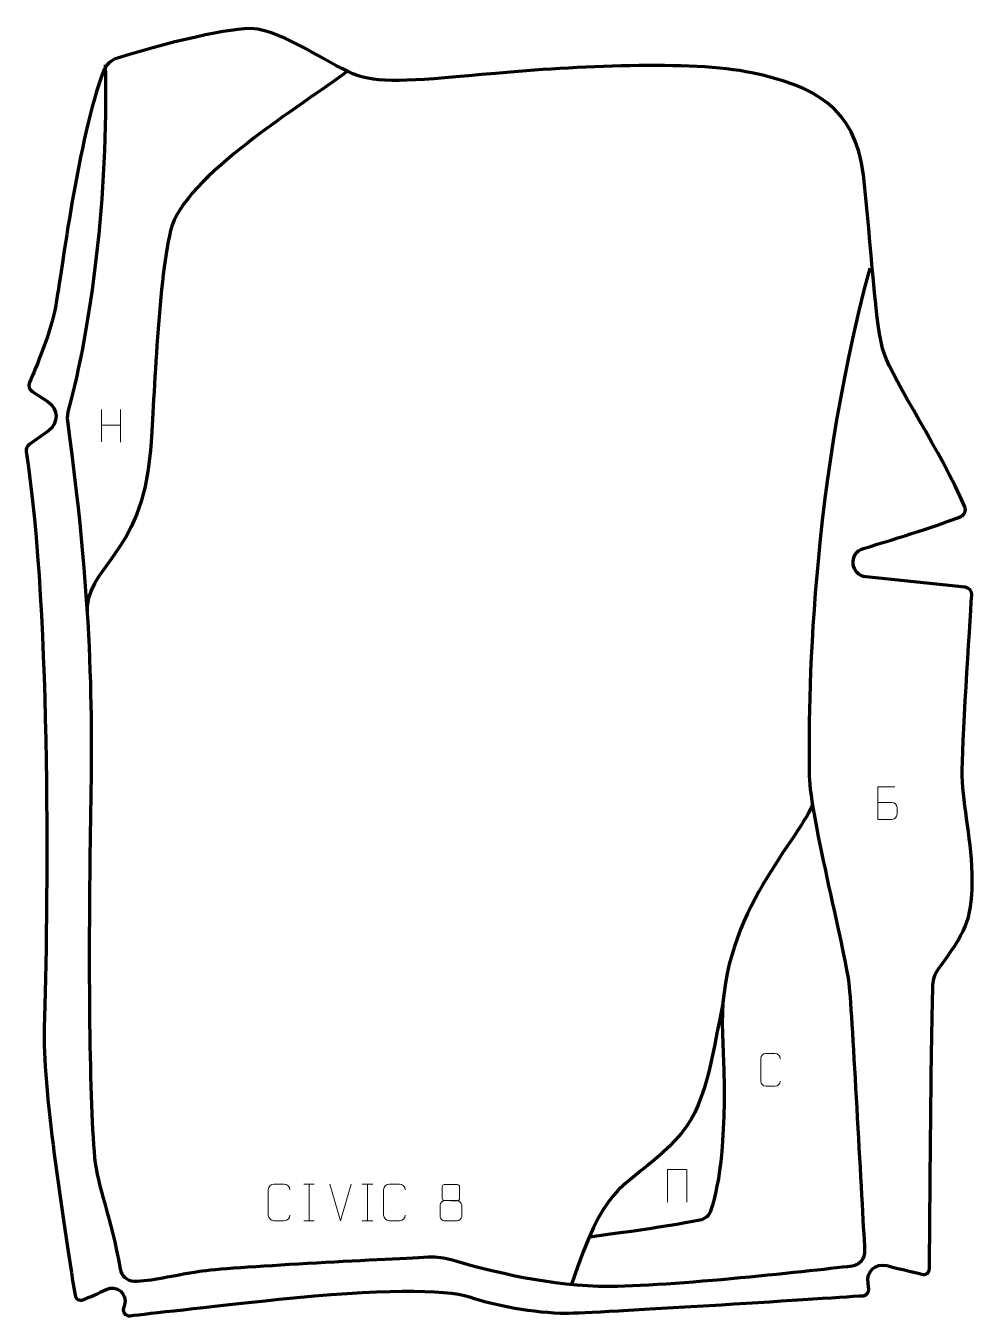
# Model space of a CAD drawing. Header units: millimetres. Extents: x -323 to 325, y -441 to 443.
import ezdxf

# ---------------------------------------------------------------- set-up
doc = ezdxf.new("R2010")
doc.units = ezdxf.units.MM
doc.header["$MEASUREMENT"] = 0
for name, color, linetype in [('layer 1', 7, 'Continuous'), ('layer 2', 7, 'Continuous'), ('layer 3', 7, 'Continuous')]:
    doc.layers.add(name, color=color, linetype=linetype)

msp = doc.modelspace()

# ---------------------------------------------------------------- linework, layer by layer
at = {"layer": 'layer 1', "color": 250, "lineweight": 9}
for points in [[(-270.9322, 179.9401), (-270.9322, 179.9401), (-270.9322, 157.7474), (-270.9322, 157.7474)], [(-257.8165, 179.9401), (-257.8165, 179.9401), (-257.8165, 157.5898), (-257.8165, 157.5898)], [(-270.9147, 169.2977), (-270.9147, 169.2977), (-257.8165, 169.2977), (-257.8165, 169.2977)], [(-132.275, -350.3949), (-132.275, -350.3949), (-125.1069, -350.3949), (-125.1069, -350.3949)], [(-128.691, -350.3949), (-128.691, -350.3949), (-128.691, -375.3484), (-128.691, -375.3484)], [(-107.2661, -375.3308), (-107.2661, -375.3308), (-114.5879, -350.3772), (-114.5879, -350.3772)], [(-99.9442, -350.3772), (-99.9442, -350.3772), (-107.266, -375.3308), (-107.266, -375.3308)], [(-92.275, -350.3949), (-92.275, -350.3949), (-85.1069, -350.3949), (-85.1069, -350.3949)], [(-88.691, -350.3949), (-88.691, -350.3949), (-88.691, -375.3484), (-88.691, -375.3484)], [(-132.275, -375.3484), (-132.275, -375.3484), (-125.1069, -375.3484), (-125.1069, -375.3484)], [(-92.275, -375.3484), (-92.275, -375.3484), (-85.1069, -375.3484), (-85.1069, -375.3484)]]:
    msp.add_open_spline(points, degree=3, dxfattribs=at)
for points, knots in [([(260.6268, -89.032), (263.8858, -89.0316), (267.1451, -89.0316), (270.4048, -89.032), (270.4048, -89.032), (272.1742, -89.0475), (273.8971, -90.6025), (273.8971, -92.4383), (273.8971, -92.4383), (273.8967, -93.4491), (273.8967, -96.1804), (273.8971, -97.1915), (273.8971, -97.1915), (273.9129, -98.8556), (272.5316, -100.6594), (270.4523, -100.6442), (270.4523, -100.6442), (267.1923, -100.6439), (263.9326, -100.6439), (260.6732, -100.6442), (260.6732, -100.6442), (260.6732, -93.1938), (260.6732, -85.7437), (260.6732, -78.2939), (260.6732, -78.2939), (262.7993, -78.2939), (270.271, -78.2939), (272.3974, -78.2939)], [0, 0, 0, 0, 0.125, 0.125, 0.125, 0.125, 0.25, 0.25, 0.25, 0.25, 0.375, 0.375, 0.375, 0.375, 0.5, 0.5, 0.5, 0.5, 0.625, 0.625, 0.625, 0.625, 0.75, 0.75, 0.75, 0.75, 1, 1, 1, 1]), ([(193.8842, -279.8901), (193.759, -281.9711), (192.2568, -283.2963), (190.3331, -283.306), (190.3331, -283.306), (188.2445, -283.3057), (186.1559, -283.3057), (184.0676, -283.306), (184.0676, -283.306), (182.3434, -283.4004), (180.577, -281.7125), (180.587, -279.9057), (180.587, -279.9057), (180.5874, -274.7375), (180.5874, -269.5698), (180.587, -264.4024), (180.587, -264.4024), (180.5908, -262.4873), (182.1553, -260.9474), (184.0832, -260.9595), (184.0832, -260.9595), (186.1662, -260.9595), (188.2497, -260.9595), (190.3331, -260.9595), (190.3331, -260.9595), (192.0766, -260.9277), (193.8603, -262.2636), (193.8842, -264.447)], [0, 0, 0, 0, 0.125, 0.125, 0.125, 0.125, 0.25, 0.25, 0.25, 0.25, 0.375, 0.375, 0.375, 0.375, 0.5, 0.5, 0.5, 0.5, 0.625, 0.625, 0.625, 0.625, 0.75, 0.75, 0.75, 0.75, 1, 1, 1, 1]), ([(116.7695, -362.7584), (116.7695, -362.7584), (116.7695, -340.4081), (116.7695, -340.4081), (116.7695, -340.4081), (116.7695, -340.4081), (129.8878, -340.4081), (129.8878, -340.4081), (129.8878, -340.4081), (129.8878, -340.4081), (129.8878, -362.7584), (129.8878, -362.7584)], [0, 0, 0, 0, 0.25, 0.25, 0.25, 0.25, 0.5, 0.5, 0.5, 0.5, 1, 1, 1, 1]), ([(-141.7873, -371.5128), (-141.9271, -373.8362), (-143.6043, -375.3158), (-145.752, -375.3266), (-145.752, -375.3266), (-148.0839, -375.3262), (-150.4158, -375.3262), (-152.7473, -375.3266), (-152.7473, -375.3266), (-154.6723, -375.432), (-156.6444, -373.5475), (-156.6332, -371.5302), (-156.6332, -371.5302), (-156.6328, -365.7601), (-156.6328, -359.9904), (-156.6332, -354.2211), (-156.6332, -354.2211), (-156.629, -352.083), (-154.8823, -350.3638), (-152.7299, -350.3773), (-152.7299, -350.3773), (-150.4042, -350.3773), (-148.0781, -350.3773), (-145.752, -350.3773), (-145.752, -350.3773), (-143.8054, -350.3418), (-141.814, -351.8333), (-141.7873, -354.2709)], [0, 0, 0, 0, 0.125, 0.125, 0.125, 0.125, 0.25, 0.25, 0.25, 0.25, 0.375, 0.375, 0.375, 0.375, 0.5, 0.5, 0.5, 0.5, 0.625, 0.625, 0.625, 0.625, 0.75, 0.75, 0.75, 0.75, 1, 1, 1, 1]), ([(-62.7873, -371.5128), (-62.9271, -373.8362), (-64.6043, -375.3158), (-66.752, -375.3266), (-66.752, -375.3266), (-69.0839, -375.3262), (-71.4158, -375.3262), (-73.7473, -375.3266), (-73.7473, -375.3266), (-75.6723, -375.432), (-77.6444, -373.5475), (-77.6332, -371.5302), (-77.6332, -371.5302), (-77.6328, -365.7601), (-77.6328, -359.9904), (-77.6332, -354.2211), (-77.6332, -354.2211), (-77.629, -352.083), (-75.8823, -350.3638), (-73.7299, -350.3773), (-73.7299, -350.3773), (-71.4042, -350.3773), (-69.0781, -350.3773), (-66.752, -350.3773), (-66.752, -350.3773), (-64.8054, -350.3418), (-62.814, -351.8333), (-62.7873, -354.2709)], [0, 0, 0, 0, 0.125, 0.125, 0.125, 0.125, 0.25, 0.25, 0.25, 0.25, 0.375, 0.375, 0.375, 0.375, 0.5, 0.5, 0.5, 0.5, 0.625, 0.625, 0.625, 0.625, 0.75, 0.75, 0.75, 0.75, 1, 1, 1, 1]), ([(-37.5752, -352.0532), (-37.5752, -354.2662), (-37.5752, -357.9485), (-37.5752, -360.1618), (-37.5752, -360.1618), (-37.5602, -360.6692), (-36.7528, -361.6006), (-36.0527, -361.5994), (-36.0527, -361.5994), (-33.0828, -361.5992), (-30.1126, -361.6841), (-27.1422, -361.6844), (-27.1422, -361.6844), (-26.3451, -361.6802), (-25.6244, -360.8899), (-25.627, -360.1692), (-25.627, -360.1692), (-25.6273, -357.9532), (-25.6273, -354.2685), (-25.627, -352.0532), (-25.627, -352.0532), (-25.6455, -351.3424), (-26.2569, -350.582), (-27.0908, -350.5894), (-27.0908, -350.5894), (-30.1079, -350.5897), (-33.1248, -350.5897), (-36.1414, -350.5894), (-36.1414, -350.5894), (-36.7678, -350.5818), (-37.5919, -351.2928), (-37.5752, -352.0532)], [0, 0, 0, 0, 0.11111111, 0.11111111, 0.11111111, 0.11111111, 0.22222222, 0.22222222, 0.22222222, 0.22222222, 0.33333333, 0.33333333, 0.33333333, 0.33333333, 0.44444444, 0.44444444, 0.44444444, 0.44444444, 0.55555556, 0.55555556, 0.55555556, 0.55555556, 0.66666667, 0.66666667, 0.66666667, 0.66666667, 0.77777778, 0.77777778, 0.77777778, 0.77777778, 1, 1, 1, 1]), ([(-39.034, -364.5714), (-39.034, -367.7422), (-39.034, -369.4443), (-39.034, -372.6157), (-39.034, -372.6157), (-39.0425, -373.8376), (-37.3446, -375.5303), (-36.092, -375.5388), (-36.092, -375.5388), (-33.1089, -375.5385), (-30.1256, -375.5385), (-27.1422, -375.5388), (-27.1422, -375.5388), (-25.8189, -375.5271), (-24.1985, -373.9055), (-24.2096, -372.6063), (-24.2096, -372.6063), (-24.2099, -369.4381), (-24.2099, -367.7393), (-24.2096, -364.5714), (-24.2096, -364.5714), (-24.2793, -363.191), (-25.8571, -361.6124), (-27.1625, -361.6185), (-27.1625, -361.6185), (-30.1391, -361.6188), (-33.1157, -361.6188), (-36.092, -361.6185), (-36.092, -361.6185), (-37.1715, -361.6121), (-39.0178, -363.191), (-39.034, -364.5714)], [0, 0, 0, 0, 0.11111111, 0.11111111, 0.11111111, 0.11111111, 0.22222222, 0.22222222, 0.22222222, 0.22222222, 0.33333333, 0.33333333, 0.33333333, 0.33333333, 0.44444444, 0.44444444, 0.44444444, 0.44444444, 0.55555556, 0.55555556, 0.55555556, 0.55555556, 0.66666667, 0.66666667, 0.66666667, 0.66666667, 0.77777778, 0.77777778, 0.77777778, 0.77777778, 1, 1, 1, 1])]:
    msp.add_open_spline(points, degree=3, knots=knots, dxfattribs=at)
at = {"layer": 'layer 2', "color": 230, "lineweight": 200}
msp.add_open_spline([(-283.5305, -429.5036), (-285.9089, -430.4642), (-288.5607, -428.9554), (-288.9629, -426.4225), (-288.9629, -426.4225), (-297.2715, -374.0685), (-311.4556, -282.2183), (-310.1108, -243.0427), (-310.1108, -243.0427), (-307.586, -169.5012), (-304.9829, 39.4954), (-322.3826, 151.1503), (-322.3826, 151.1503), (-322.675, 153.0287), (-321.876, 154.9077), (-320.3209, 156.0017), (-320.3209, 156.0017), (-320.3209, 156.0017), (-307.0519, 165.334), (-307.0519, 165.334), (-307.0519, 165.334), (-300.1195, 170.2094), (-300.2997, 180.5437), (-307.3976, 185.175), (-307.3976, 185.175), (-307.3976, 185.175), (-318.2872, 192.2799), (-318.2872, 192.2799), (-318.2872, 192.2799), (-320.3372, 193.6173), (-321.1175, 196.2409), (-320.1276, 198.4793), (-320.1276, 198.4793), (-315.9207, 207.9933), (-305.3152, 233.0921), (-302.1462, 251.1398), (-302.1462, 251.1398), (-298.3655, 272.6691), (-286.6924, 366.237), (-269.51, 411.4544), (-269.51, 411.4544), (-267.8703, 415.7692), (-264.3288, 419.0825), (-259.9183, 420.4453), (-259.9183, 420.4453), (-216.1711, 433.9606), (-175.1596, 442.538), (-163.8905, 440.2146), (-163.8905, 440.2146), (-138.7893, 435.0401), (-114.2663, 414.9677), (-94.9464, 408.3704), (-94.9464, 408.3704), (-78.6265, 402.7976), (-53.9236, 405.1859), (-0.9326, 409.9625), (-0.9326, 409.9625), (52.0585, 414.7391), (132.9402, 419.1181), (174.3768, 410.3608), (174.3768, 410.3608), (215.8137, 401.6038), (245.2974, 387.6719), (250.8756, 340.3034), (250.8756, 340.3034), (256.4537, 292.9352), (258.8441, 236.0138), (265.2192, 217.7032), (265.2192, 217.7032), (271.3332, 200.1419), (304.5691, 149.992), (320.2835, 113.2595), (320.2835, 113.2595), (321.387, 110.6799), (320.159, 107.7004), (317.5552, 106.6558), (317.5552, 106.6558), (303.5259, 101.0283), (275.7362, 92.2734), (250.9895, 84.7924), (250.9895, 84.7924), (240.5427, 81.6336), (241.9894, 66.4106), (252.8444, 65.2746), (252.8444, 65.2746), (252.8444, 65.2746), (320.5961, 58.187), (320.5961, 58.187), (320.5961, 58.187), (323.2677, 57.9076), (325.2408, 55.5697), (325.0644, 52.8897), (325.0644, 52.8897), (323.6808, 31.8419), (318.2611, -52.1228), (318.6089, -70.885), (318.6089, -70.885), (319.0072, -92.3797), (325.3822, -115.0689), (325.3822, -143.3304), (325.3822, -143.3304), (325.3822, -169.8377), (320.1244, -178.8364), (302.3776, -202.8411), (302.3776, -202.8411), (299.9568, -206.1157), (298.5919, -210.047), (298.4688, -214.117), (298.4688, -214.117), (297.1706, -256.8684), (296.3169, -380.597), (296.1391, -408.2724), (296.1391, -408.2724), (296.1214, -410.998), (293.4735, -412.7964), (290.8555, -412.0309), (290.8555, -412.0309), (284.9521, -410.304), (272.8773, -407.8466), (266.9739, -406.1201), (266.9739, -406.1201), (259.3796, -403.899), (252.6419, -410.2275), (254.0633, -418.0052), (254.0633, -418.0052), (254.2301, -418.9203), (254.3271, -420.7858), (254.4944, -421.7009), (254.4944, -421.7009), (254.9427, -424.1537), (253.3669, -426.4955), (250.8763, -426.6578), (250.8763, -426.6578), (221.5643, -428.5663), (66.7436, -438.5869), (47.2776, -438.5869), (47.2776, -438.5869), (25.7621, -438.5869), (-2.5265, -433.1125), (-18.8617, -427.5401), (-18.8617, -427.5401), (-35.1975, -421.9672), (-81.8139, -421.9672), (-149.1486, -429.1318), (-149.1486, -429.1318), (-201.3847, -434.6902), (-237.7953, -438.8113), (-251.4979, -440.3801), (-251.4979, -440.3801), (-254.349, -440.7064), (-256.6019, -438.0094), (-255.7764, -435.2606), (-255.7764, -435.2606), (-255.7764, -435.2606), (-255.1082, -433.0356), (-255.1082, -433.0356), (-255.1082, -433.0356), (-252.8645, -425.5645), (-260.5583, -418.9718), (-267.6022, -422.3362), (-267.6022, -422.3362), (-273.1708, -424.9958), (-279.0015, -427.6748), (-283.5305, -429.5036)], degree=3, knots=[0, 0, 0, 0, 0.02380952, 0.02380952, 0.02380952, 0.02380952, 0.04761905, 0.04761905, 0.04761905, 0.04761905, 0.07142857, 0.07142857, 0.07142857, 0.07142857, 0.0952381, 0.0952381, 0.0952381, 0.0952381, 0.11904762, 0.11904762, 0.11904762, 0.11904762, 0.14285714, 0.14285714, 0.14285714, 0.14285714, 0.16666667, 0.16666667, 0.16666667, 0.16666667, 0.19047619, 0.19047619, 0.19047619, 0.19047619, 0.21428571, 0.21428571, 0.21428571, 0.21428571, 0.23809524, 0.23809524, 0.23809524, 0.23809524, 0.26190476, 0.26190476, 0.26190476, 0.26190476, 0.28571429, 0.28571429, 0.28571429, 0.28571429, 0.30952381, 0.30952381, 0.30952381, 0.30952381, 0.33333333, 0.33333333, 0.33333333, 0.33333333, 0.35714286, 0.35714286, 0.35714286, 0.35714286, 0.38095238, 0.38095238, 0.38095238, 0.38095238, 0.4047619, 0.4047619, 0.4047619, 0.4047619, 0.42857143, 0.42857143, 0.42857143, 0.42857143, 0.45238095, 0.45238095, 0.45238095, 0.45238095, 0.47619048, 0.47619048, 0.47619048, 0.47619048, 0.5, 0.5, 0.5, 0.5, 0.52380952, 0.52380952, 0.52380952, 0.52380952, 0.54761905, 0.54761905, 0.54761905, 0.54761905, 0.57142857, 0.57142857, 0.57142857, 0.57142857, 0.5952381, 0.5952381, 0.5952381, 0.5952381, 0.61904762, 0.61904762, 0.61904762, 0.61904762, 0.64285714, 0.64285714, 0.64285714, 0.64285714, 0.66666667, 0.66666667, 0.66666667, 0.66666667, 0.69047619, 0.69047619, 0.69047619, 0.69047619, 0.71428571, 0.71428571, 0.71428571, 0.71428571, 0.73809524, 0.73809524, 0.73809524, 0.73809524, 0.76190476, 0.76190476, 0.76190476, 0.76190476, 0.78571429, 0.78571429, 0.78571429, 0.78571429, 0.80952381, 0.80952381, 0.80952381, 0.80952381, 0.83333333, 0.83333333, 0.83333333, 0.83333333, 0.85714286, 0.85714286, 0.85714286, 0.85714286, 0.88095238, 0.88095238, 0.88095238, 0.88095238, 0.9047619, 0.9047619, 0.9047619, 0.9047619, 0.92857143, 0.92857143, 0.92857143, 0.92857143, 0.95238095, 0.95238095, 0.95238095, 0.95238095, 1, 1, 1, 1], dxfattribs=at)
at = {"layer": 'layer 3', "color": 142, "lineweight": 200}
for points, knots in [([(-268.3238, 415.8179), (-266.0222, 326.2176), (-278.4816, 233.3951), (-293.5213, 180.084), (-293.5213, 180.084), (-294.261, 177.4608), (-294.4536, 174.7137), (-294.0921, 172.0121), (-294.0921, 172.0121), (-275.8556, 35.7348), (-277.3319, -32.3892), (-278.5151, -108.7136), (-278.5151, -108.7136), (-279.7104, -185.8101), (-279.7104, -288.6053), (-275.5268, -332.198), (-275.5268, -332.198), (-273.6391, -351.8685), (-264.186, -373.0204), (-258.0978, -408.3306), (-258.0978, -408.3306), (-257.2878, -413.0296), (-253.2862, -416.5503), (-248.5188, -416.6445), (-248.5188, -416.6445), (-237.5531, -416.8601), (-221.7426, -412.686), (-203.8095, -409.9273), (-203.8095, -409.9273), (-184.0229, -406.8832), (-78.5279, -401.6857), (-47.1017, -400.1846), (-47.1017, -400.1846), (-41.4605, -399.9151), (-35.8146, -400.5974), (-30.4034, -402.2138), (-30.4034, -402.2138), (-13.0055, -407.4116), (30.3184, -419.1588), (69.3145, -420.0873), (69.3145, -420.0873), (111.4647, -421.0906), (211.9669, -409.8761), (243.121, -406.2535), (243.121, -406.2535), (248.3845, -405.641), (252.253, -401.0306), (251.9451, -395.741), (251.9451, -395.741), (249.9829, -362.0659), (244.0206, -247.7357), (241.4365, -215.3136), (241.4365, -215.3136), (239.9425, -196.5677), (214.3262, -97.3843), (214.0475, -71.0621), (214.0475, -71.0621), (213.699, -38.2069), (211.5541, 114.8057), (255.4834, 276.7416)], [0, 0, 0, 0, 0.0625, 0.0625, 0.0625, 0.0625, 0.125, 0.125, 0.125, 0.125, 0.1875, 0.1875, 0.1875, 0.1875, 0.25, 0.25, 0.25, 0.25, 0.3125, 0.3125, 0.3125, 0.3125, 0.375, 0.375, 0.375, 0.375, 0.4375, 0.4375, 0.4375, 0.4375, 0.5, 0.5, 0.5, 0.5, 0.5625, 0.5625, 0.5625, 0.5625, 0.625, 0.625, 0.625, 0.625, 0.6875, 0.6875, 0.6875, 0.6875, 0.75, 0.75, 0.75, 0.75, 0.8125, 0.8125, 0.8125, 0.8125, 0.875, 0.875, 0.875, 0.875, 1, 1, 1, 1]), ([(-103.1106, 410.9708), (-132.395, 388.858), (-214.5668, 339.5206), (-223.532, 302.4666), (-223.532, 302.4666), (-232.4964, 265.4125), (-234.969, 180.4849), (-237.2776, 151.8598), (-237.2776, 151.8598), (-243.254, 77.7518), (-283.0597, 72.9402), (-280.5857, 39.4853)], [0, 0, 0, 0, 0.25, 0.25, 0.25, 0.25, 0.5, 0.5, 0.5, 0.5, 1, 1, 1, 1]), ([(216.1403, -90.3103), (204.3826, -118.4754), (150.4682, -168.7641), (154.3756, -247.3793), (154.3756, -247.3793), (157.9694, -319.6824), (152.2103, -349.8114), (146.4462, -368.2028), (146.4462, -368.2028), (145.3544, -371.6886), (142.4598, -374.3037), (138.8791, -375.0276), (138.8791, -375.0276), (115.1157, -379.8321), (63.0887, -386.6192), (63.0887, -386.6192)], [0, 0, 0, 0, 0.2, 0.2, 0.2, 0.2, 0.4, 0.4, 0.4, 0.4, 0.6, 0.6, 0.6, 0.6, 1, 1, 1, 1]), ([(154.6574, -226.7853), (142.8252, -285.617), (141.0321, -304.1438), (112.9428, -329.245), (112.9428, -329.245), (84.8536, -354.3462), (73.1996, -351.3578), (51.1094, -418.9521)], [0, 0, 0, 0, 0.33333333, 0.33333333, 0.33333333, 0.33333333, 1, 1, 1, 1])]:
    msp.add_open_spline(points, degree=3, knots=knots, dxfattribs=at)

doc.saveas('drawing.dxf')
